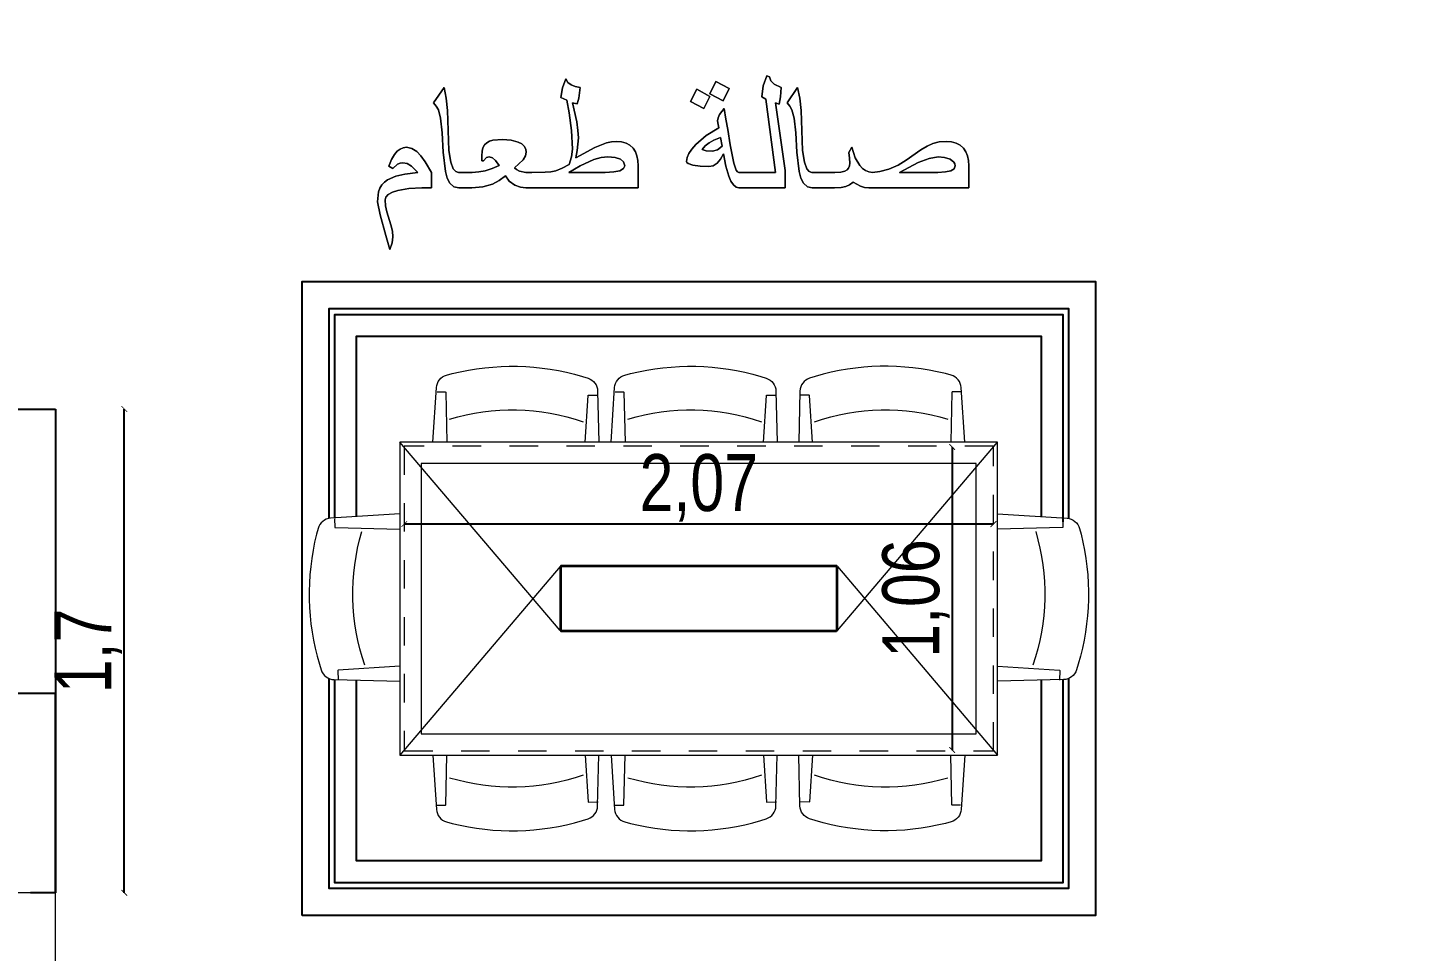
# Model space of a CAD drawing. Header units: inches. Extents: x -279 to 561, y -345 to 342.
# Drawn here: x -201.368 to -196.54, y -72.621 to -69.374 of the extents above; entities that cross this region are included whole.
import ezdxf

# ---------------------------------------------------------------- set-up
doc = ezdxf.new("R2010")
doc.units = ezdxf.units.IN
doc.header["$LTSCALE"] = 0.5
doc.header["$MEASUREMENT"] = 0
doc.linetypes.add('DASHED2', pattern=[0.375, 0.25, -0.125])
for name, color, linetype in [('BATH', 252, 'Continuous'), ('NFURN', 245, 'Continuous'), ('PDF_A-WALL', 7, 'Continuous'), ('S-AX-ATT-sn-f', 255, 'Continuous'), ('S-DIM', 7, 'Continuous'), ('WAL', 7, 'Continuous')]:
    doc.layers.add(name, color=color, linetype=linetype)
for name, color, linetype, lineweight, true_color in [('extttt5', 7, 'Continuous', 9, 0x424242), ('N-furn3', 7, 'Continuous', 13, 0x4b4225), ('reee', 7, 'Continuous', 9, 0x594d64)]:
    doc.layers.add(name, color=color, linetype=linetype, lineweight=lineweight, true_color=true_color)
doc.layers.add('farsh 2', color=251, linetype='Continuous', lineweight=9)
doc.styles.add('ROM', font='AGENCYR.TTF', dxfattribs={"width": 0.8})
doc.styles.get("Standard").update_dxf_attribs({"font": 'arial.ttf'})
doc.dimstyles.new('Copy(9) of ISO-25', dxfattribs={"dimtxt": 0.2, "dimasz": 0.02, "dimexe": 0.05, "dimexo": 0.05, "dimgap": 0.02, "dimtad": 1, "dimtxsty": 'ROM', "dimblk": 'ARCHTICK', "dimcen": 0.03, "dimse1": 1, "dimse2": 1, "dimclrd": 248, "dimclrt": 248, "dimadec": 0, "dimazin": 0, "dimtfac": 1, "dimtmove": 0, "dimatfit": 3, "dimldrblk": 'DOT', "dimfxl": 1, "dimarcsym": 0})
doc.dimstyles.get("Standard").update_dxf_attribs({"dimtxt": 0.18, "dimasz": 0.18, "dimexe": 0.18, "dimexo": 0.0625, "dimgap": 0.09, "dimtad": 0, "dimtih": 1, "dimtoh": 1, "dimzin": 0, "dimdsep": 46, "dimtxsty": 'Standard', "dimcen": 0.09, "dimadec": 0, "dimazin": 0, "dimtfac": 1, "dimtofl": 0, "dimtmove": 0, "dimatfit": 3, "dimfxl": 1, "dimtolj": 1, "dimtzin": 0, "dimarcsym": 0})

# ---------------------------------------------------------------- blocks, each defined once
blk = doc.blocks.new('ddryry')
at = {"layer": 'BATH', "ltscale": 0.8}
blk.add_lwpolyline([(59.6731, -7.3324), (59.6731, -6.3649), (59.4406, -6.3649), (59.4406, -7.3324)], close=True, dxfattribs=at)
at = {"layer": 'extttt5', "color": 251, "ltscale": 0.8}
blk.add_lwpolyline([(59.6694, -7.3362), (59.6694, -6.3612), (59.4444, -6.3612), (59.4444, -7.3362)], close=True, dxfattribs=at)
at = {"layer": 'farsh 2', "color": 29, "linetype": 'DASHED2', "ltscale": 0.3, "true_color": 0x4f3327}
blk.add_lwpolyline([(59.0219, -7.8837), (59.0219, -5.8137), (60.0919, -5.8137), (60.0919, -7.8837)], close=True, dxfattribs=at)
at = {"layer": 'N-furn3', "color": 19, "ltscale": 0.8, "true_color": 0x332119}
for p, q in [((59.6694, -6.3612), (59.0069, -5.7987)), ((59.4444, -6.3612), (60.1069, -5.7987)), ((59.6694, -7.3362), (59.0069, -7.8987)), ((59.4444, -7.3362), (60.1069, -7.8987))]:
    blk.add_line(p, q, dxfattribs=at)
for points in [[(59.0069, -7.8987), (59.0069, -5.7987), (60.1069, -5.7987), (60.1069, -7.8987)], [(59.0819, -7.8237), (59.0819, -5.8737), (60.0319, -5.8737), (60.0319, -7.8237)]]:
    blk.add_lwpolyline(points, close=True, dxfattribs=at)
at = {"layer": 'N-furn3', "ltscale": 0.8}
blk.add_lwpolyline([(59.4794, -7.5045), (59.4794, -7.5045)], close=True, dxfattribs=at)
at = {"layer": 'reee'}
for points in [[(59.2588, -5.7987), (59.275, -5.5546, -0.320293), (59.3107, -5.511), (59.3307, -5.5055, -0.134131), (59.788, -5.5154), (59.8078, -5.5217, -0.320293), (59.8416, -5.5669), (59.8469, -5.7987)], [(59.2773, -5.5692), (59.3064, -5.5699, -0.401286), (59.3075, -5.5711), (59.3127, -5.7987)], [(59.794, -5.7987), (59.8083, -5.5819, -0.401286), (59.8096, -5.5807), (59.8432, -5.5815)], [(59.0069, -5.9141), (58.8157, -5.9267, 0.320293), (58.772, -5.9624), (58.7666, -5.9824, 0.134131), (58.7765, -6.4397), (58.7828, -6.4595, 0.320293), (58.8279, -6.4933), (59.0069, -6.4974)], [(58.8303, -5.929), (58.8309, -5.9581, 0.401286), (58.8321, -5.9593), (59.0069, -5.9632)], [(60.1069, -5.9141), (60.298, -5.9267, -0.320293), (60.3417, -5.9624), (60.3471, -5.9824, -0.134131), (60.3372, -6.4397), (60.3309, -6.4595, -0.320293), (60.2858, -6.4933), (60.1069, -6.4974)], [(60.2834, -5.929), (60.2828, -5.9581, -0.401286), (60.2816, -5.9593), (60.1069, -5.9632)], [(59.0069, -6.4492), (58.8429, -6.46, 0.401286), (58.8418, -6.4613), (58.8425, -6.4949)], [(60.1069, -6.4492), (60.2708, -6.46, -0.401286), (60.2719, -6.4613), (60.2712, -6.4949)], [(59.0069, -6.5404), (58.8157, -6.553, 0.320293), (58.772, -6.5887), (58.7666, -6.6087, 0.134131), (58.7765, -7.0661), (58.7828, -7.0858, 0.320293), (58.8279, -7.1196), (59.0069, -7.1237)], [(58.8303, -6.5553), (58.8309, -6.5844, 0.401286), (58.8321, -6.5856), (59.0069, -6.5896)], [(60.1069, -6.5404), (60.298, -6.553, -0.320293), (60.3417, -6.5887), (60.3471, -6.6087, -0.134131), (60.3372, -7.0661), (60.3309, -7.0858, -0.320293), (60.2858, -7.1196), (60.1069, -7.1237)], [(60.2834, -6.5553), (60.2828, -6.5844, -0.401286), (60.2816, -6.5856), (60.1069, -6.5896)], [(59.0069, -7.0755), (58.8429, -7.0864, 0.401286), (58.8418, -7.0876), (58.8425, -7.1212)], [(60.1069, -7.0755), (60.2708, -7.0864, -0.401286), (60.2719, -7.0876), (60.2712, -7.1212)], [(59.0069, -7.7833), (58.8157, -7.7707, -0.320293), (58.772, -7.7349), (58.7666, -7.715, -0.134131), (58.7765, -7.2576), (58.7828, -7.2379, -0.320293), (58.8279, -7.2041), (59.0069, -7.2)], [(59.0069, -7.2481), (58.8429, -7.2373, -0.401286), (58.8418, -7.2361), (58.8425, -7.2025)], [(60.1069, -7.7833), (60.298, -7.7707, 0.320293), (60.3417, -7.7349), (60.3471, -7.715, 0.134131), (60.3372, -7.2576), (60.3309, -7.2379, 0.320293), (60.2858, -7.2041), (60.1069, -7.2)], [(60.1069, -7.2481), (60.2708, -7.2373, 0.401286), (60.2719, -7.2361), (60.2712, -7.2025)], [(58.8303, -7.7684), (58.8309, -7.7393, -0.401286), (58.8321, -7.7381), (59.0069, -7.7341)], [(60.2834, -7.7684), (60.2828, -7.7393, 0.401286), (60.2816, -7.7381), (60.1069, -7.7341)], [(59.2588, -7.8987), (59.275, -8.1427, 0.320293), (59.3107, -8.1864), (59.3307, -8.1918, 0.134131), (59.788, -8.182), (59.8078, -8.1757, 0.320293), (59.8416, -8.1305), (59.8469, -7.8987)], [(59.2773, -8.1281), (59.3064, -8.1275, 0.401286), (59.3075, -8.1263), (59.3127, -7.8987)], [(59.794, -7.8987), (59.8083, -8.1155, 0.401286), (59.8096, -8.1166), (59.8432, -8.1159)]]:
    blk.add_lwpolyline(points, format="xyb", dxfattribs=at)
for centre, start, end in [((59.5406, -6.3862), 70.6278, 106.8987), ((59.6472, -6.1923), 163.1013, 199.3722), ((59.4665, -6.1923), 340.6278, 16.8987), ((59.6472, -6.8186), 163.1013, 199.3722), ((59.4665, -6.8186), 340.6278, 16.8987), ((59.6472, -7.5051), 160.6278, 196.8987), ((59.4665, -7.5051), 343.1013, 19.3722), ((59.5406, -7.3112), 253.1013, 289.3722)]:
    blk.add_arc(centre, 0.7536, start, end, dxfattribs=at)
blk = doc.blocks.new('YTRYTRYRT')
at = {"layer": 'NFURN', "color": 148, "elevation": 0}
blk.add_lwpolyline([(-674.8575, 304.2923), (-677.0847, 304.2923), (-677.0847, 307.0807), (-674.8575, 307.0807)], close=True, dxfattribs=at)
for points in [[(-676.2524, 304.3873), (-676.9897, 304.3873), (-676.9897, 306.9857), (-676.2524, 306.9857)], [(-676.254, 304.4073), (-676.9697, 304.4073), (-676.9697, 306.9657), (-676.2409, 306.9657)], [(-675.69, 306.9857), (-674.9525, 306.9857), (-674.9525, 304.3873), (-675.69, 304.3873)], [(-675.6863, 306.9657), (-674.9725, 306.9657), (-674.9725, 304.4073), (-675.6863, 304.4073)], [(-676.259, 304.4839), (-676.8931, 304.4839), (-676.8931, 306.8891), (-676.259, 306.8891)], [(-675.6845, 306.8891), (-675.0491, 306.8891), (-675.0491, 304.4839), (-675.6845, 304.4839)]]:
    blk.add_lwpolyline(points, dxfattribs=at)
at = {"xscale": -1, "rotation": 180}
blk.add_blockref('ddryry', (-735.5279, 298.8378, 0), dxfattribs=at)
blk = doc.blocks.new('_ArchTick')
at = {"color": 0, "linetype": 'ByBlock', "const_width": 0.15}
blk.add_lwpolyline([(-0.5, -0.5), (0.5, 0.5)], dxfattribs=at)
blk = doc.blocks.new('*D58')
at = {"layer": 'Defpoints', "color": 0, "transparency": 16777216}
for p in [(-201.5893, -70.7143), (-201.0277, -70.7143), (-201.6247, -72.4143)]:
    blk.add_point(p, dxfattribs=at)
at = {"layer": 'WAL', "color": 248, "lineweight": -2, "transparency": 16777216}
blk.add_line((-201.0277, -72.4143), (-201.0277, -70.7143), dxfattribs=at)
at = {"layer": 'WAL', "color": 248, "lineweight": -2, "transparency": 16777216, "xscale": 0.02, "yscale": 0.02, "zscale": 0.02}
for p, rotation in [((-201.0277, -70.7143), 90), ((-201.0277, -72.4143), 270)]:
    blk.add_blockref('_ArchTick', p, dxfattribs=dict(at, rotation=rotation))
at = {"layer": 'WAL', "color": 248, "transparency": 16777216, "insert": (-201.1548, -71.5643), "char_height": 0.2, "attachment_point": 5, "rotation": 90, "style": 'ROM'}
blk.add_mtext('1,7', dxfattribs=at)
blk = doc.blocks.new('_DOT')
at = {"color": 0, "linetype": 'ByBlock'}
blk.add_line((-0.5, 0), (-1, 0), dxfattribs=at)
at = {"color": 0, "linetype": 'ByBlock', "const_width": 0.5}
blk.add_lwpolyline([(-0.25, 0, 1), (0.25, 0, 1)], format="xyb", close=True, dxfattribs=at)
blk = doc.blocks.new('*D59')
at = {"layer": 'Defpoints', "color": 0, "transparency": 16777216}
for p in [(-199.0075, -70.8479), (-199.0075, -71.9126), (-198.119, -71.9126)]:
    blk.add_point(p, dxfattribs=at)
at = {"layer": 'WAL', "color": 248, "lineweight": -2, "transparency": 16777216}
blk.add_line((-198.119, -70.8479), (-198.119, -71.9126), dxfattribs=at)
at = {"layer": 'WAL', "color": 248, "lineweight": -2, "transparency": 16777216, "xscale": 0.02, "yscale": 0.02, "zscale": 0.02}
for p, rotation in [((-198.119, -70.8479), 90), ((-198.119, -71.9126), 270)]:
    blk.add_blockref('_ArchTick', p, dxfattribs=dict(at, rotation=rotation))
at = {"layer": 'WAL', "color": 248, "transparency": 16777216, "insert": (-198.2461, -71.3802), "char_height": 0.2, "attachment_point": 5, "rotation": 90, "style": 'ROM'}
blk.add_mtext('1,06', dxfattribs=at)
blk = doc.blocks.new('*D60')
at = {"layer": 'Defpoints', "color": 0, "transparency": 16777216}
for p in [(-200.0442, -71.1185), (-200.0442, -71.6776), (-197.9742, -71.6776)]:
    blk.add_point(p, dxfattribs=at)
at = {"layer": 'WAL', "color": 248, "lineweight": -2, "transparency": 16777216}
blk.add_line((-197.9742, -71.1185), (-200.0442, -71.1185), dxfattribs=at)
at = {"layer": 'WAL', "color": 248, "lineweight": -2, "transparency": 16777216, "xscale": 0.02, "yscale": 0.02, "zscale": 0.02, "rotation": 180}
blk.add_blockref('_ArchTick', (-200.0442, -71.1185), dxfattribs=at)
at = {"layer": 'WAL', "color": 248, "lineweight": -2, "transparency": 16777216, "xscale": 0.02, "yscale": 0.02, "zscale": 0.02}
blk.add_blockref('_ArchTick', (-197.9742, -71.1185), dxfattribs=at)
at = {"layer": 'WAL', "color": 248, "transparency": 16777216, "insert": (-199.0092, -70.9914), "char_height": 0.2, "attachment_point": 5, "style": 'ROM'}
blk.add_mtext('2,07', dxfattribs=at)
blk = doc.blocks.new('w')
at = {"layer": 'PDF_A-WALL', "lineweight": 9}
for p, q in [((-181.66, -158.1096), (-181.7243, -158.1236)), ((-181.7243, -158.1236), (-181.66, -158.1096)), ((-181.6127, -158.1151), (-181.66, -158.1096)), ((-181.66, -158.1096), (-181.6127, -158.1151)), ((-181.8243, -158.1511), (-181.8937, -158.1708)), ((-181.8937, -158.1708), (-181.8243, -158.1511)), ((-181.8937, -158.1708), (-181.8601, -158.1819)), ((-181.8601, -158.1819), (-181.8937, -158.1708)), ((-181.7243, -158.1236), (-181.8243, -158.1511)), ((-181.8243, -158.1511), (-181.7243, -158.1236)), ((-181.8036, -158.1826), (-181.7731, -158.1753)), ((-181.7731, -158.1753), (-181.8036, -158.1826)), ((-181.7731, -158.1753), (-181.7101, -158.1565)), ((-181.7101, -158.1565), (-181.7731, -158.1753)), ((-181.7101, -158.1565), (-181.6799, -158.1496)), ((-181.6799, -158.1496), (-181.7101, -158.1565)), ((-181.6799, -158.1496), (-181.6517, -158.1473)), ((-181.6517, -158.1473), (-181.6799, -158.1496)), ((-181.6517, -158.1473), (-181.6374, -158.1512)), ((-181.6374, -158.1512), (-181.6517, -158.1473)), ((-181.6374, -158.1512), (-181.6249, -158.163)), ((-181.6249, -158.163), (-181.6374, -158.1512)), ((-181.6249, -158.163), (-181.6141, -158.1826)), ((-181.6141, -158.1826), (-181.6249, -158.163)), ((-181.5937, -158.122), (-181.6127, -158.1151)), ((-181.6127, -158.1151), (-181.5937, -158.122)), ((-181.5779, -158.1316), (-181.5937, -158.122)), ((-181.5937, -158.122), (-181.5779, -158.1316)), ((-181.5645, -158.144), (-181.5779, -158.1316)), ((-181.5779, -158.1316), (-181.5645, -158.144)), ((-181.5529, -158.1594), (-181.5645, -158.144)), ((-181.5645, -158.144), (-181.5529, -158.1594)), ((-181.5354, -158.199), (-181.5529, -158.1594)), ((-181.5529, -158.1594), (-181.5354, -158.199)), ((-181.4873, -158.1661), (-181.4982, -158.185)), ((-181.4982, -158.185), (-181.4873, -158.1661)), ((-181.455, -158.1788), (-181.4873, -158.1661)), ((-181.4873, -158.1661), (-181.455, -158.1788)), ((-181.8601, -158.1819), (-181.8315, -158.185)), ((-181.8315, -158.185), (-181.8601, -158.1819)), ((-181.8315, -158.185), (-181.8036, -158.1826)), ((-181.8036, -158.1826), (-181.8315, -158.185)), ((-181.6141, -158.1826), (-181.6052, -158.21)), ((-181.6052, -158.21), (-181.6141, -158.1826)), ((-181.6052, -158.21), (-181.5955, -158.2637)), ((-181.5955, -158.2637), (-181.6052, -158.21)), ((-181.5254, -158.244), (-181.5354, -158.199)), ((-181.5354, -158.199), (-181.5254, -158.244)), ((-181.517, -158.3074), (-181.5254, -158.244)), ((-181.5254, -158.244), (-181.517, -158.3074)), ((-181.4982, -158.185), (-181.4774, -158.2085)), ((-181.4774, -158.2085), (-181.4982, -158.185)), ((-181.4774, -158.2085), (-181.4718, -158.2209)), ((-181.4718, -158.2209), (-181.4774, -158.2085)), ((-181.4699, -158.234), (-181.474, -158.255)), ((-181.474, -158.255), (-181.4699, -158.234)), ((-181.4718, -158.2209), (-181.4699, -158.234)), ((-181.4699, -158.234), (-181.4718, -158.2209)), ((-181.4299, -158.1931), (-181.455, -158.1788)), ((-181.455, -158.1788), (-181.4299, -158.1931)), ((-181.4144, -158.2061), (-181.4299, -158.1931)), ((-181.4299, -158.1931), (-181.4144, -158.2061)), ((-181.4034, -158.2204), (-181.4144, -158.2061)), ((-181.4144, -158.2061), (-181.4034, -158.2204)), ((-181.3968, -158.2357), (-181.4034, -158.2204)), ((-181.4034, -158.2204), (-181.3968, -158.2357)), ((-181.3946, -158.2522), (-181.3968, -158.2357)), ((-181.3968, -158.2357), (-181.3946, -158.2522)), ((-181.5955, -158.2637), (-181.5923, -158.3258)), ((-181.5923, -158.3258), (-181.5955, -158.2637)), ((-181.4861, -158.2758), (-181.517, -158.3074)), ((-181.517, -158.3074), (-181.4861, -158.2758)), ((-181.474, -158.255), (-181.4861, -158.2758)), ((-181.4861, -158.2758), (-181.474, -158.255)), ((-181.437, -158.3219), (-181.4159, -158.3015)), ((-181.4159, -158.3015), (-181.437, -158.3219)), ((-181.4159, -158.3015), (-181.3999, -158.2769)), ((-181.3999, -158.2769), (-181.4159, -158.3015)), ((-181.3999, -158.2769), (-181.3946, -158.2522)), ((-181.3946, -158.2522), (-181.3999, -158.2769)), ((-181.5923, -158.3258), (-181.5923, -158.3733)), ((-181.5923, -158.3733), (-181.5923, -158.3258)), ((-181.5923, -158.3733), (-181.517, -158.3733)), ((-181.517, -158.3733), (-181.5923, -158.3733)), ((-181.517, -158.3733), (-181.4651, -158.3427)), ((-181.4651, -158.3427), (-181.517, -158.3733)), ((-181.4651, -158.3427), (-181.437, -158.3219)), ((-181.437, -158.3219), (-181.4651, -158.3427)), ((-181.5126, -158.4412), (-181.5461, -158.4503)), ((-181.5461, -158.4503), (-181.5126, -158.4412)), ((-181.4184, -158.4298), (-181.5126, -158.4412)), ((-181.5126, -158.4412), (-181.4184, -158.4298)), ((-181.325, -158.4249), (-181.4184, -158.4298)), ((-181.4184, -158.4298), (-181.325, -158.4249)), ((-181.2523, -158.4181), (-181.325, -158.4249)), ((-181.325, -158.4249), (-181.2523, -158.4181)), ((-181.2118, -158.4069), (-181.2523, -158.4181)), ((-181.2523, -158.4181), (-181.2118, -158.4069)), ((-181.2159, -158.4518), (-181.1546, -158.445)), ((-181.1546, -158.445), (-181.2159, -158.4518)), ((-181.1937, -158.3965), (-181.2118, -158.4069)), ((-181.2118, -158.4069), (-181.1937, -158.3965)), ((-181.178, -158.3827), (-181.1937, -158.3965)), ((-181.1937, -158.3965), (-181.178, -158.3827)), ((-181.1026, -158.4345), (-181.178, -158.3827)), ((-181.178, -158.3827), (-181.1026, -158.4345)), ((-181.1546, -158.445), (-181.1026, -158.4345)), ((-181.1026, -158.4345), (-181.1546, -158.445)), ((-181.5868, -158.4818), (-181.5923, -158.5061)), ((-181.5923, -158.5061), (-181.5868, -158.4818)), ((-181.5923, -158.5061), (-181.5923, -158.5334)), ((-181.5923, -158.5334), (-181.5923, -158.5061)), ((-181.5701, -158.4628), (-181.5868, -158.4818)), ((-181.5868, -158.4818), (-181.5701, -158.4628)), ((-181.5461, -158.4503), (-181.5701, -158.4628)), ((-181.5701, -158.4628), (-181.5461, -158.4503)), ((-181.517, -158.5043), (-181.5128, -158.4914)), ((-181.5128, -158.4914), (-181.517, -158.5043)), ((-181.517, -158.5334), (-181.517, -158.5043)), ((-181.517, -158.5043), (-181.517, -158.5334)), ((-181.5128, -158.4914), (-181.5004, -158.4794)), ((-181.5004, -158.4794), (-181.5128, -158.4914)), ((-181.5004, -158.4794), (-181.468, -158.4671)), ((-181.468, -158.4671), (-181.5004, -158.4794)), ((-181.468, -158.4671), (-181.4103, -158.4581)), ((-181.4103, -158.4581), (-181.468, -158.4671)), ((-181.4103, -158.4581), (-181.2159, -158.4518)), ((-181.2159, -158.4518), (-181.4103, -158.4581)), ((-181.5923, -158.5334), (-181.5923, -158.5617)), ((-181.5923, -158.5617), (-181.5923, -158.5334)), ((-181.5923, -158.5617), (-181.5923, -158.5708)), ((-181.5923, -158.5708), (-181.5923, -158.5617)), ((-181.5923, -158.5708), (-181.5879, -158.6234)), ((-181.5879, -158.6234), (-181.5923, -158.5708)), ((-181.517, -158.5617), (-181.517, -158.5334)), ((-181.517, -158.5334), (-181.517, -158.5617)), ((-181.517, -158.571), (-181.517, -158.5617)), ((-181.517, -158.5617), (-181.517, -158.571)), ((-181.5152, -158.6047), (-181.517, -158.571)), ((-181.517, -158.571), (-181.5152, -158.6047)), ((-181.5879, -158.6234), (-181.5745, -158.67)), ((-181.5745, -158.67), (-181.5879, -158.6234)), ((-181.5098, -158.6358), (-181.5152, -158.6047)), ((-181.5152, -158.6047), (-181.5098, -158.6358)), ((-181.4989, -158.6697), (-181.5098, -158.6358)), ((-181.5098, -158.6358), (-181.4989, -158.6697)), ((-181.4358, -158.6182), (-181.4605, -158.6182)), ((-181.4605, -158.6182), (-181.4605, -158.6276)), ((-181.4605, -158.6276), (-181.4605, -158.6182)), ((-181.4605, -158.6182), (-181.4358, -158.6182)), ((-181.4605, -158.6276), (-181.4452, -158.6408)), ((-181.4452, -158.6408), (-181.4605, -158.6276)), ((-181.4452, -158.6408), (-181.4417, -158.6544)), ((-181.4417, -158.6544), (-181.4452, -158.6408)), ((-181.4145, -158.6197), (-181.4358, -158.6182)), ((-181.4358, -158.6182), (-181.4145, -158.6197)), ((-181.3968, -158.6243), (-181.4145, -158.6197)), ((-181.4145, -158.6197), (-181.3968, -158.6243)), ((-181.3828, -158.6318), (-181.3968, -158.6243)), ((-181.3968, -158.6243), (-181.3828, -158.6318)), ((-181.3724, -158.6425), (-181.3828, -158.6318)), ((-181.3828, -158.6318), (-181.3724, -158.6425)), ((-181.3656, -158.6555), (-181.3724, -158.6425)), ((-181.3724, -158.6425), (-181.3656, -158.6555)), ((-181.5745, -158.67), (-181.5574, -158.7038)), ((-181.5574, -158.7038), (-181.5745, -158.67)), ((-181.5574, -158.7038), (-181.5344, -158.7336)), ((-181.5344, -158.7336), (-181.5574, -158.7038)), ((-181.4832, -158.7029), (-181.4989, -158.6697)), ((-181.4989, -158.6697), (-181.4832, -158.7029)), ((-181.4587, -158.6851), (-181.4832, -158.7029)), ((-181.4832, -158.7029), (-181.4587, -158.6851)), ((-181.4459, -158.6706), (-181.4587, -158.6851)), ((-181.4587, -158.6851), (-181.4459, -158.6706)), ((-181.4417, -158.6544), (-181.4459, -158.6706)), ((-181.4459, -158.6706), (-181.4417, -158.6544)), ((-181.3608, -158.6727), (-181.3656, -158.6555)), ((-181.3656, -158.6555), (-181.3608, -158.6727)), ((-181.3569, -158.7191), (-181.3608, -158.6727)), ((-181.3608, -158.6727), (-181.3569, -158.7191)), ((-181.5598, -158.7524), (-181.579, -158.7799)), ((-181.579, -158.7799), (-181.5598, -158.7524)), ((-181.5344, -158.7336), (-181.5598, -158.7524)), ((-181.5598, -158.7524), (-181.5344, -158.7336)), ((-181.5035, -158.7875), (-181.4948, -158.7783)), ((-181.4948, -158.7783), (-181.5035, -158.7875)), ((-181.4948, -158.7783), (-181.4559, -158.8195)), ((-181.4559, -158.8195), (-181.4948, -158.7783)), ((-181.3693, -158.7959), (-181.36, -158.762)), ((-181.36, -158.762), (-181.3693, -158.7959)), ((-181.36, -158.762), (-181.3569, -158.7191)), ((-181.3569, -158.7191), (-181.36, -158.762)), ((-181.589, -158.8065), (-181.5923, -158.8326)), ((-181.5923, -158.8326), (-181.589, -158.8065)), ((-181.5923, -158.8326), (-181.5923, -158.8631)), ((-181.5923, -158.8631), (-181.5923, -158.8326)), ((-181.579, -158.7799), (-181.589, -158.8065)), ((-181.589, -158.8065), (-181.579, -158.7799)), ((-181.517, -158.833), (-181.5107, -158.8026)), ((-181.5107, -158.8026), (-181.517, -158.833)), ((-181.517, -158.8631), (-181.517, -158.833)), ((-181.517, -158.833), (-181.517, -158.8631)), ((-181.5107, -158.8026), (-181.5035, -158.7875)), ((-181.5035, -158.7875), (-181.5107, -158.8026)), ((-181.4559, -158.8195), (-181.4371, -158.831)), ((-181.4371, -158.831), (-181.4559, -158.8195)), ((-181.4371, -158.831), (-181.419, -158.8348)), ((-181.419, -158.8348), (-181.4371, -158.831)), ((-181.419, -158.8348), (-181.4033, -158.8324)), ((-181.4033, -158.8324), (-181.419, -158.8348)), ((-181.4033, -158.8324), (-181.3898, -158.8251)), ((-181.3898, -158.8251), (-181.4033, -158.8324)), ((-181.3898, -158.8251), (-181.3784, -158.8129)), ((-181.3784, -158.8129), (-181.3898, -158.8251)), ((-181.3784, -158.8129), (-181.3693, -158.7959)), ((-181.3693, -158.7959), (-181.3784, -158.8129)), ((-181.5923, -158.8631), (-181.5923, -158.8913)), ((-181.5923, -158.8913), (-181.5923, -158.8631)), ((-181.5923, -158.8913), (-181.5923, -159.381)), ((-181.5923, -159.381), (-181.5923, -158.8913)), ((-181.5166, -158.9269), (-181.517, -158.8631)), ((-181.517, -158.8631), (-181.5166, -158.9269)), ((-181.5147, -158.9544), (-181.5166, -158.9269)), ((-181.5166, -158.9269), (-181.5147, -158.9544)), ((-181.5091, -158.9799), (-181.5147, -158.9544)), ((-181.5147, -158.9544), (-181.5091, -158.9799)), ((-181.497, -159.0102), (-181.5091, -158.9799)), ((-181.5091, -158.9799), (-181.497, -159.0102)), ((-181.517, -159.2195), (-181.517, -159.0433)), ((-181.517, -159.0433), (-181.4849, -159.0976)), ((-181.4849, -159.0976), (-181.517, -159.0433)), ((-181.517, -159.0433), (-181.517, -159.2195)), ((-181.4783, -159.0442), (-181.497, -159.0102)), ((-181.497, -159.0102), (-181.4783, -159.0442)), ((-181.4417, -159.0563), (-181.4783, -159.0442)), ((-181.4783, -159.0442), (-181.4417, -159.0563)), ((-181.2273, -159.0436), (-181.3128, -159.0555)), ((-181.3128, -159.0555), (-181.2273, -159.0436)), ((-181.165, -159.0326), (-181.2273, -159.0436)), ((-181.2273, -159.0436), (-181.165, -159.0326)), ((-181.1525, -159.0043), (-181.165, -159.0326)), ((-181.165, -159.0326), (-181.1525, -159.0043)), ((-181.1053, -159.0126), (-181.1525, -159.0043)), ((-181.1525, -159.0043), (-181.1053, -159.0126)), ((-181.0613, -159.0279), (-181.1053, -159.0126)), ((-181.1053, -159.0126), (-181.0613, -159.0279)), ((-181.0911, -159.0546), (-181.0784, -159.0375)), ((-181.0784, -159.0375), (-181.0911, -159.0546)), ((-181.0784, -159.0375), (-181.0613, -159.0279)), ((-181.0613, -159.0279), (-181.0784, -159.0375)), ((-181.4849, -159.0976), (-181.4551, -159.1649)), ((-181.4551, -159.1649), (-181.4849, -159.0976)), ((-181.3953, -159.1693), (-181.4467, -159.0775)), ((-181.4467, -159.0775), (-181.4099, -159.0839)), ((-181.4099, -159.0839), (-181.4467, -159.0775)), ((-181.4467, -159.0775), (-181.3953, -159.1693)), ((-181.404, -159.0608), (-181.4417, -159.0563)), ((-181.4417, -159.0563), (-181.404, -159.0608)), ((-181.4099, -159.0839), (-181.3494, -159.0891)), ((-181.3494, -159.0891), (-181.4099, -159.0839)), ((-181.3128, -159.0555), (-181.404, -159.0608)), ((-181.404, -159.0608), (-181.3128, -159.0555)), ((-181.3494, -159.0891), (-181.3135, -159.0871)), ((-181.3135, -159.0871), (-181.3494, -159.0891)), ((-181.3135, -159.0871), (-181.27, -159.0811)), ((-181.27, -159.0811), (-181.3135, -159.0871)), ((-181.27, -159.0811), (-181.178, -159.0608)), ((-181.178, -159.0608), (-181.27, -159.0811)), ((-181.1794, -159.0667), (-181.1831, -159.0832)), ((-181.1831, -159.0832), (-181.1794, -159.0667)), ((-181.1831, -159.0832), (-181.1554, -159.0917)), ((-181.1554, -159.0917), (-181.1831, -159.0832)), ((-181.178, -159.0608), (-181.1794, -159.0667)), ((-181.1794, -159.0667), (-181.178, -159.0608)), ((-181.1554, -159.0917), (-181.1026, -159.0985)), ((-181.1026, -159.0985), (-181.1554, -159.0917)), ((-181.1026, -159.0985), (-181.0984, -159.0741)), ((-181.0984, -159.0741), (-181.1026, -159.0985)), ((-181.0984, -159.0741), (-181.0911, -159.0546)), ((-181.0911, -159.0546), (-181.0984, -159.0741)), ((-181.4551, -159.1649), (-181.445, -159.2011)), ((-181.445, -159.2011), (-181.4551, -159.1649)), ((-181.3736, -159.2256), (-181.3953, -159.1693)), ((-181.3953, -159.1693), (-181.3736, -159.2256)), ((-181.515, -159.2613), (-181.517, -159.2195)), ((-181.517, -159.2195), (-181.515, -159.2613)), ((-181.445, -159.2011), (-181.4417, -159.2328)), ((-181.4417, -159.2328), (-181.445, -159.2011)), ((-181.4417, -159.2328), (-181.4444, -159.268)), ((-181.4444, -159.268), (-181.4417, -159.2328)), ((-181.3681, -159.2505), (-181.3736, -159.2256)), ((-181.3736, -159.2256), (-181.3681, -159.2505)), ((-181.509, -159.2912), (-181.515, -159.2613)), ((-181.515, -159.2613), (-181.509, -159.2912)), ((-181.499, -159.3091), (-181.509, -159.2912)), ((-181.509, -159.2912), (-181.499, -159.3091)), ((-181.4849, -159.3151), (-181.499, -159.3091)), ((-181.499, -159.3091), (-181.4849, -159.3151)), ((-181.4663, -159.3098), (-181.4849, -159.3151)), ((-181.4849, -159.3151), (-181.4663, -159.3098)), ((-181.4527, -159.2938), (-181.4663, -159.3098)), ((-181.4663, -159.3098), (-181.4527, -159.2938)), ((-181.4444, -159.268), (-181.4527, -159.2938)), ((-181.4527, -159.2938), (-181.4444, -159.268)), ((-181.3746, -159.3217), (-181.3684, -159.2992)), ((-181.3684, -159.2992), (-181.3746, -159.3217)), ((-181.3684, -159.2992), (-181.3663, -159.2733)), ((-181.3663, -159.2733), (-181.3684, -159.2992)), ((-181.3663, -159.2733), (-181.3681, -159.2505)), ((-181.3681, -159.2505), (-181.3663, -159.2733)), ((-181.5923, -159.381), (-181.4858, -159.381)), ((-181.4858, -159.381), (-181.5923, -159.381)), ((-181.4858, -159.381), (-181.4595, -159.3795)), ((-181.4595, -159.3795), (-181.4858, -159.381)), ((-181.4595, -159.3795), (-181.4363, -159.3748)), ((-181.4363, -159.3748), (-181.4595, -159.3795)), ((-181.4363, -159.3748), (-181.4163, -159.367)), ((-181.4163, -159.367), (-181.4363, -159.3748)), ((-181.4163, -159.367), (-181.3996, -159.356)), ((-181.3996, -159.356), (-181.4163, -159.367)), ((-181.3996, -159.356), (-181.385, -159.3406)), ((-181.385, -159.3406), (-181.3996, -159.356)), ((-181.385, -159.3406), (-181.3746, -159.3217)), ((-181.3746, -159.3217), (-181.385, -159.3406)), ((-181.4819, -159.6476), (-181.487, -159.6826)), ((-181.487, -159.6826), (-181.4819, -159.6476)), ((-181.4742, -159.6243), (-181.4819, -159.6476)), ((-181.4819, -159.6476), (-181.4742, -159.6243)), ((-181.4696, -159.6184), (-181.4742, -159.6243)), ((-181.4742, -159.6243), (-181.4696, -159.6184)), ((-181.4646, -159.6165), (-181.4696, -159.6184)), ((-181.4696, -159.6184), (-181.4646, -159.6165)), ((-181.4451, -159.6193), (-181.4646, -159.6165)), ((-181.4646, -159.6165), (-181.4451, -159.6193)), ((-181.4246, -159.6277), (-181.4451, -159.6193)), ((-181.4451, -159.6193), (-181.4246, -159.6277)), ((-181.4032, -159.6418), (-181.4246, -159.6277)), ((-181.4246, -159.6277), (-181.4032, -159.6418)), ((-181.3807, -159.6614), (-181.4032, -159.6418)), ((-181.4032, -159.6418), (-181.3807, -159.6614)), ((-181.1712, -159.6353), (-181.2062, -159.7001)), ((-181.2062, -159.7001), (-181.1712, -159.6353)), ((-181.112, -159.6659), (-181.1712, -159.6353)), ((-181.1712, -159.6353), (-181.112, -159.6659)), ((-181.487, -159.6826), (-181.4888, -159.7255)), ((-181.4888, -159.7255), (-181.487, -159.6826)), ((-181.4134, -159.7435), (-181.4115, -159.7118)), ((-181.4115, -159.7118), (-181.4134, -159.7435)), ((-181.4115, -159.7118), (-181.4062, -159.6918)), ((-181.4062, -159.6918), (-181.4115, -159.7118)), ((-181.4062, -159.6918), (-181.3872, -159.7073)), ((-181.3872, -159.7073), (-181.4062, -159.6918)), ((-181.3872, -159.7073), (-181.3723, -159.726)), ((-181.3723, -159.726), (-181.3872, -159.7073)), ((-181.3376, -159.712), (-181.3807, -159.6614)), ((-181.3807, -159.6614), (-181.3376, -159.712)), ((-181.3004, -159.7739), (-181.3376, -159.712)), ((-181.3376, -159.712), (-181.3004, -159.7739)), ((-181.2062, -159.7001), (-181.1474, -159.7295)), ((-181.1474, -159.7295), (-181.2062, -159.7001)), ((-181.1474, -159.7295), (-181.112, -159.6659)), ((-181.112, -159.6659), (-181.1474, -159.7295)), ((-181.4888, -159.7255), (-181.4847, -159.7458)), ((-181.4847, -159.7458), (-181.4888, -159.7255)), ((-181.4847, -159.7458), (-181.4723, -159.765)), ((-181.4723, -159.765), (-181.4847, -159.7458)), ((-181.4723, -159.765), (-181.4526, -159.7821)), ((-181.4526, -159.7821), (-181.4723, -159.765)), ((-181.4526, -159.7821), (-181.4262, -159.796)), ((-181.4262, -159.796), (-181.4526, -159.7821)), ((-181.4074, -159.7674), (-181.4134, -159.7435)), ((-181.4134, -159.7435), (-181.4074, -159.7674)), ((-181.3893, -159.7901), (-181.4074, -159.7674)), ((-181.4074, -159.7674), (-181.3893, -159.7901)), ((-181.3475, -159.7816), (-181.3893, -159.7901)), ((-181.3893, -159.7901), (-181.3475, -159.7816)), ((-181.3723, -159.726), (-181.3596, -159.75)), ((-181.3596, -159.75), (-181.3723, -159.726)), ((-181.3596, -159.75), (-181.3475, -159.7816)), ((-181.3475, -159.7816), (-181.3596, -159.75)), ((-181.2833, -159.7701), (-181.3004, -159.7739)), ((-181.3004, -159.7739), (-181.2833, -159.7701)), ((-181.266, -159.7672), (-181.2833, -159.7701)), ((-181.2833, -159.7701), (-181.266, -159.7672)), ((-181.2513, -159.7698), (-181.266, -159.7672)), ((-181.266, -159.7672), (-181.2513, -159.7698)), ((-181.2349, -159.7776), (-181.2513, -159.7698)), ((-181.2513, -159.7698), (-181.2349, -159.7776)), ((-181.2062, -159.8001), (-181.2349, -159.7776)), ((-181.2349, -159.7776), (-181.2062, -159.8001)), ((-181.134, -159.7295), (-181.1685, -159.7944)), ((-181.1685, -159.7944), (-181.134, -159.7295)), ((-181.0744, -159.7595), (-181.134, -159.7295)), ((-181.134, -159.7295), (-181.0744, -159.7595)), ((-181.109, -159.8237), (-181.0744, -159.7595)), ((-181.0744, -159.7595), (-181.109, -159.8237)), ((-181.5781, -159.8449), (-181.5888, -159.8577)), ((-181.5888, -159.8577), (-181.5781, -159.8449)), ((-181.5604, -159.8329), (-181.5781, -159.8449)), ((-181.5781, -159.8449), (-181.5604, -159.8329)), ((-181.5355, -159.8218), (-181.5604, -159.8329)), ((-181.5604, -159.8329), (-181.5355, -159.8218)), ((-181.487, -159.8073), (-181.5355, -159.8218)), ((-181.5355, -159.8218), (-181.487, -159.8073)), ((-181.5059, -159.859), (-181.4724, -159.8468)), ((-181.4724, -159.8468), (-181.5059, -159.859)), ((-181.4262, -159.796), (-181.487, -159.8073)), ((-181.487, -159.8073), (-181.4262, -159.796)), ((-181.4724, -159.8468), (-181.3827, -159.8293)), ((-181.3827, -159.8293), (-181.4724, -159.8468)), ((-181.3827, -159.8293), (-181.3089, -159.8176)), ((-181.3089, -159.8176), (-181.3827, -159.8293)), ((-181.3089, -159.8176), (-181.2576, -159.8081)), ((-181.2576, -159.8081), (-181.3089, -159.8176)), ((-181.2576, -159.8081), (-181.2062, -159.8001)), ((-181.2062, -159.8001), (-181.2576, -159.8081)), ((-181.1685, -159.7944), (-181.109, -159.8237)), ((-181.109, -159.8237), (-181.1685, -159.7944)), ((-181.5888, -159.8577), (-181.5923, -159.8713)), ((-181.5923, -159.8713), (-181.5888, -159.8577)), ((-181.5923, -159.8713), (-181.5923, -159.899)), ((-181.5923, -159.899), (-181.5923, -159.8713)), ((-181.5923, -159.899), (-181.5923, -159.9273)), ((-181.5923, -159.9273), (-181.5923, -159.899)), ((-181.517, -159.8716), (-181.5142, -159.8653)), ((-181.5142, -159.8653), (-181.517, -159.8716)), ((-181.517, -159.899), (-181.517, -159.8716)), ((-181.517, -159.8716), (-181.517, -159.899)), ((-181.517, -159.9273), (-181.517, -159.899)), ((-181.517, -159.899), (-181.517, -159.9273)), ((-181.5142, -159.8653), (-181.5059, -159.859)), ((-181.5059, -159.859), (-181.5142, -159.8653)), ((-181.5923, -159.9273), (-181.5923, -160.0968)), ((-181.5923, -160.0968), (-181.5923, -159.9273)), ((-181.517, -160.0497), (-181.517, -159.9273)), ((-181.517, -159.9273), (-181.517, -160.0497)), ((-181.1493, -159.9838), (-181.16, -160.0026)), ((-181.16, -160.0026), (-181.1493, -159.9838)), ((-181.0952, -159.9897), (-181.1493, -159.9838)), ((-181.1493, -159.9838), (-181.0952, -159.9897)), ((-181.16, -160.0026), (-181.517, -160.0497)), ((-181.517, -160.0497), (-181.16, -160.0026)), ((-181.5077, -160.0968), (-181.178, -160.0497)), ((-181.178, -160.0497), (-181.5077, -160.0968)), ((-181.178, -160.0497), (-181.1847, -160.0678)), ((-181.1847, -160.0678), (-181.178, -160.0497)), ((-181.1026, -160.0779), (-181.0863, -160.0435)), ((-181.0863, -160.0435), (-181.1026, -160.0779)), ((-181.0461, -160.0073), (-181.0952, -159.9897)), ((-181.0952, -159.9897), (-181.0461, -160.0073)), ((-181.0863, -160.0435), (-181.0714, -160.027)), ((-181.0714, -160.027), (-181.0863, -160.0435)), ((-181.0714, -160.027), (-181.0507, -160.0214)), ((-181.0507, -160.0214), (-181.0714, -160.027)), ((-181.0507, -160.0214), (-181.0461, -160.0073)), ((-181.0461, -160.0073), (-181.0507, -160.0214)), ((-181.5923, -160.0968), (-181.5077, -160.0968)), ((-181.5077, -160.0968), (-181.5923, -160.0968)), ((-181.178, -160.1062), (-181.1937, -160.12)), ((-181.1937, -160.12), (-181.178, -160.1062)), ((-181.1847, -160.0678), (-181.1484, -160.0749)), ((-181.1484, -160.0749), (-181.1847, -160.0678)), ((-181.1026, -160.158), (-181.178, -160.1062)), ((-181.178, -160.1062), (-181.1026, -160.158)), ((-181.1484, -160.0749), (-181.1026, -160.0779)), ((-181.1026, -160.0779), (-181.1484, -160.0749)), ((-181.5461, -160.1737), (-181.5701, -160.1862)), ((-181.5701, -160.1862), (-181.5461, -160.1737)), ((-181.5126, -160.1646), (-181.5461, -160.1737)), ((-181.5461, -160.1737), (-181.5126, -160.1646)), ((-181.4184, -160.1533), (-181.5126, -160.1646)), ((-181.5126, -160.1646), (-181.4184, -160.1533)), ((-181.468, -160.1906), (-181.4103, -160.1815)), ((-181.4103, -160.1815), (-181.468, -160.1906)), ((-181.325, -160.1484), (-181.4184, -160.1533)), ((-181.4184, -160.1533), (-181.325, -160.1484)), ((-181.4103, -160.1815), (-181.2159, -160.1752)), ((-181.2159, -160.1752), (-181.4103, -160.1815)), ((-181.2523, -160.1416), (-181.325, -160.1484)), ((-181.325, -160.1484), (-181.2523, -160.1416)), ((-181.2118, -160.1303), (-181.2523, -160.1416)), ((-181.2523, -160.1416), (-181.2118, -160.1303)), ((-181.2159, -160.1752), (-181.1546, -160.1684)), ((-181.1546, -160.1684), (-181.2159, -160.1752)), ((-181.1937, -160.12), (-181.2118, -160.1303)), ((-181.2118, -160.1303), (-181.1937, -160.12)), ((-181.1546, -160.1684), (-181.1026, -160.158)), ((-181.1026, -160.158), (-181.1546, -160.1684)), ((-181.5868, -160.2052), (-181.5923, -160.2295)), ((-181.5923, -160.2295), (-181.5868, -160.2052)), ((-181.5923, -160.2295), (-181.5923, -160.2569)), ((-181.5923, -160.2569), (-181.5923, -160.2295)), ((-181.5701, -160.1862), (-181.5868, -160.2052)), ((-181.5868, -160.2052), (-181.5701, -160.1862)), ((-181.517, -160.2277), (-181.5128, -160.2148)), ((-181.5128, -160.2148), (-181.517, -160.2277)), ((-181.517, -160.2569), (-181.517, -160.2277)), ((-181.517, -160.2277), (-181.517, -160.2569)), ((-181.5128, -160.2148), (-181.5004, -160.2029)), ((-181.5004, -160.2029), (-181.5128, -160.2148)), ((-181.5004, -160.2029), (-181.468, -160.1906)), ((-181.468, -160.1906), (-181.5004, -160.2029)), ((-181.5923, -160.2569), (-181.5923, -160.2851)), ((-181.5923, -160.2851), (-181.5923, -160.2569)), ((-181.5923, -160.2851), (-181.5923, -160.3375)), ((-181.5923, -160.3375), (-181.5923, -160.2851)), ((-181.517, -160.2851), (-181.517, -160.2569)), ((-181.517, -160.2569), (-181.517, -160.2851)), ((-181.517, -160.3387), (-181.517, -160.2851)), ((-181.517, -160.2851), (-181.517, -160.3387)), ((-181.5923, -160.3375), (-181.5909, -160.3707)), ((-181.5909, -160.3707), (-181.5923, -160.3375)), ((-181.5909, -160.3707), (-181.5865, -160.3935)), ((-181.5865, -160.3935), (-181.5909, -160.3707)), ((-181.5155, -160.3681), (-181.517, -160.3387)), ((-181.517, -160.3387), (-181.5155, -160.3681)), ((-181.5111, -160.3878), (-181.5155, -160.3681)), ((-181.5155, -160.3681), (-181.5111, -160.3878)), ((-181.5865, -160.3935), (-181.5783, -160.4111)), ((-181.5783, -160.4111), (-181.5865, -160.3935)), ((-181.5651, -160.4286), (-181.5845, -160.4638)), ((-181.5845, -160.4638), (-181.5651, -160.4286)), ((-181.5783, -160.4111), (-181.5651, -160.4286)), ((-181.5651, -160.4286), (-181.5783, -160.4111)), ((-181.505, -160.3986), (-181.5111, -160.3878)), ((-181.5111, -160.3878), (-181.505, -160.3986)), ((-181.4965, -160.4063), (-181.505, -160.3986)), ((-181.505, -160.3986), (-181.4965, -160.4063)), ((-181.4855, -160.4109), (-181.4965, -160.4063)), ((-181.4965, -160.4063), (-181.4855, -160.4109)), ((-181.4721, -160.4124), (-181.4855, -160.4109)), ((-181.4855, -160.4109), (-181.4721, -160.4124)), ((-181.4836, -160.4605), (-181.4457, -160.4385)), ((-181.4457, -160.4385), (-181.4836, -160.4605)), ((-181.4474, -160.4112), (-181.4721, -160.4124)), ((-181.4721, -160.4124), (-181.4474, -160.4112)), ((-181.42, -160.4076), (-181.4474, -160.4112)), ((-181.4474, -160.4112), (-181.42, -160.4076)), ((-181.4457, -160.4385), (-181.3946, -160.4217)), ((-181.3946, -160.4217), (-181.4457, -160.4385)), ((-181.3946, -160.4217), (-181.42, -160.4076)), ((-181.42, -160.4076), (-181.3946, -160.4217)), ((-181.5904, -160.4841), (-181.5923, -160.5054)), ((-181.5923, -160.5054), (-181.5904, -160.4841)), ((-181.5923, -160.5054), (-181.5923, -160.9915)), ((-181.5923, -160.9915), (-181.5923, -160.5054)), ((-181.5845, -160.4638), (-181.5904, -160.4841)), ((-181.5904, -160.4841), (-181.5845, -160.4638)), ((-181.517, -160.5223), (-181.5149, -160.5051)), ((-181.5149, -160.5051), (-181.517, -160.5223)), ((-181.5149, -160.5051), (-181.5087, -160.4891)), ((-181.5087, -160.4891), (-181.5149, -160.5051)), ((-181.5087, -160.4891), (-181.4982, -160.4742)), ((-181.4982, -160.4742), (-181.5087, -160.4891)), ((-181.4982, -160.4742), (-181.4836, -160.4605)), ((-181.4836, -160.4605), (-181.4982, -160.4742)), ((-181.5131, -160.5593), (-181.517, -160.5223)), ((-181.517, -160.5223), (-181.5131, -160.5593)), ((-181.5013, -160.6021), (-181.5131, -160.5593)), ((-181.5131, -160.5593), (-181.5013, -160.6021)), ((-181.517, -160.8411), (-181.517, -160.6546)), ((-181.517, -160.6546), (-181.4696, -160.7456)), ((-181.4696, -160.7456), (-181.517, -160.6546)), ((-181.517, -160.6546), (-181.517, -160.8411)), ((-181.4819, -160.648), (-181.5013, -160.6021)), ((-181.5013, -160.6021), (-181.4819, -160.648)), ((-181.458, -160.687), (-181.4819, -160.648)), ((-181.4819, -160.648), (-181.458, -160.687)), ((-181.4074, -160.7578), (-181.458, -160.687)), ((-181.458, -160.687), (-181.4074, -160.7578)), ((-181.4696, -160.7456), (-181.4487, -160.7987)), ((-181.4487, -160.7987), (-181.4696, -160.7456)), ((-181.389, -160.789), (-181.4074, -160.7578)), ((-181.4074, -160.7578), (-181.389, -160.789)), ((-181.515, -160.8791), (-181.517, -160.8411)), ((-181.517, -160.8411), (-181.515, -160.8791)), ((-181.4487, -160.7987), (-181.4417, -160.8434)), ((-181.4417, -160.8434), (-181.4487, -160.7987)), ((-181.4417, -160.8434), (-181.4445, -160.8742)), ((-181.4445, -160.8742), (-181.4417, -160.8434)), ((-181.3768, -160.8172), (-181.389, -160.789)), ((-181.389, -160.789), (-181.3768, -160.8172)), ((-181.3689, -160.8485), (-181.3768, -160.8172)), ((-181.3768, -160.8172), (-181.3689, -160.8485)), ((-181.3663, -160.8827), (-181.3689, -160.8485)), ((-181.3689, -160.8485), (-181.3663, -160.8827)), ((-181.5091, -160.9053), (-181.515, -160.8791)), ((-181.515, -160.8791), (-181.5091, -160.9053)), ((-181.4991, -160.9205), (-181.5091, -160.9053)), ((-181.5091, -160.9053), (-181.4991, -160.9205)), ((-181.4849, -160.9255), (-181.4991, -160.9205)), ((-181.4991, -160.9205), (-181.4849, -160.9255)), ((-181.4668, -160.9194), (-181.4753, -160.924)), ((-181.4753, -160.924), (-181.4668, -160.9194)), ((-181.4531, -160.9009), (-181.4668, -160.9194)), ((-181.4668, -160.9194), (-181.4531, -160.9009)), ((-181.4445, -160.8742), (-181.4531, -160.9009)), ((-181.4531, -160.9009), (-181.4445, -160.8742)), ((-181.3746, -160.931), (-181.3684, -160.9085)), ((-181.3684, -160.9085), (-181.3746, -160.931)), ((-181.3684, -160.9085), (-181.3663, -160.8827)), ((-181.3663, -160.8827), (-181.3684, -160.9085)), ((-181.4753, -160.924), (-181.4849, -160.9255)), ((-181.4849, -160.9255), (-181.4753, -160.924)), ((-181.4596, -160.9899), (-181.4365, -160.985)), ((-181.4365, -160.985), (-181.4596, -160.9899)), ((-181.4365, -160.985), (-181.4165, -160.9769)), ((-181.4165, -160.9769), (-181.4365, -160.985)), ((-181.4165, -160.9769), (-181.3996, -160.9656)), ((-181.3996, -160.9656), (-181.4165, -160.9769)), ((-181.3996, -160.9656), (-181.385, -160.95)), ((-181.385, -160.95), (-181.3996, -160.9656)), ((-181.385, -160.95), (-181.3746, -160.931)), ((-181.3746, -160.931), (-181.385, -160.95)), ((-181.5923, -160.9915), (-181.4858, -160.9915)), ((-181.4858, -160.9915), (-181.5923, -160.9915)), ((-181.4858, -160.9915), (-181.4596, -160.9899)), ((-181.4596, -160.9899), (-181.4858, -160.9915))]:
    blk.add_line(p, q, dxfattribs=at)
blk = doc.blocks.new('*D1071')
at = {"color": 0, "linetype": 'ByBlock', "lineweight": -2, "transparency": 16777216}
for p, q in [((558.6522, 342.2788), (558.6522, 342.4729)), ((560.6522, 342.2788), (560.6522, 342.4729)), ((558.8322, 342.2929), (559.1722, 342.2929)), ((560.4722, 342.2929), (560.1322, 342.2929))]:
    blk.add_line(p, q, dxfattribs=at)
at = {"color": 0, "linetype": 'ByBlock', "transparency": 16777216}
for points in [[(558.8322, 342.3229), (558.8322, 342.2629), (558.6522, 342.2929)], [(560.4722, 342.3229), (560.4722, 342.2629), (560.6522, 342.2929)]]:
    blk.add_solid(points, dxfattribs=at)
at = {"layer": 'Defpoints', "color": 0, "linetype": 'ByBlock', "transparency": 16777216}
for p in [(560.6522, 342.2929), (558.6522, 342.2163), (560.6522, 342.2163)]:
    blk.add_point(p, dxfattribs=at)
at = {"layer": 'Defpoints', "color": 0, "ltscale": 0.5, "transparency": 16777216}
for p in [(-209.5, -305.36), (-209.5, -305.81), (-209.5, -305.81)]:
    blk.add_point(p, dxfattribs=at)
at = {"layer": 'S-DIM', "color": 0, "lineweight": -2, "ltscale": 0.5, "transparency": 16777216}
for p, q in [((-209.5, -305.18), (-209.5, -305)), ((-209.5625, -305.36), (-209.68, -305.36)), ((-209.5625, -305.81), (-209.68, -305.81)), ((-209.5, -305.99), (-209.5, -306.17))]:
    blk.add_line(p, q, dxfattribs=at)
at = {"layer": 'S-DIM', "color": 0, "ltscale": 0.5, "transparency": 16777216}
for points in [[(-209.53, -305.18), (-209.47, -305.18), (-209.5, -305.36)], [(-209.53, -305.99), (-209.47, -305.99), (-209.5, -305.81)]]:
    blk.add_solid(points, dxfattribs=at)
at = {"color": 0, "linetype": 'ByBlock', "transparency": 16777216, "insert": (559.6522, 342.2929), "char_height": 0.18, "attachment_point": 5}
blk.add_mtext('\\A1;2.0000', dxfattribs=at)
at = {"layer": 'S-DIM', "color": 0, "ltscale": 0.5, "transparency": 16777216, "insert": (-209.5, -305.585), "char_height": 0.18, "attachment_point": 5}
blk.add_mtext('\\A1;0.45', dxfattribs=at)

msp = doc.modelspace()

# ---------------------------------------------------------------- linework, layer by layer
msp.add_line((-201.2694, -72.4143), (-201.3574, -72.4143))
at = {"layer": 'PDF_A-WALL', "lineweight": 9}
for p, q in [((-201.2694, -72.4143), (-201.69, -72.4143)), ((-201.2694, -73.7143), (-201.2694, -72.4143))]:
    msp.add_line(p, q, dxfattribs=at)
at = {"layer": 'WAL'}
for p, q in [((-201.6194, -70.7143), (-201.2694, -70.7143)), ((-201.2694, -70.7143), (-201.2694, -72.4143)), ((-201.2694, -71.7143), (-201.6194, -71.7143)), ((-201.2694, -72.4143), (-201.2694, -71.7143))]:
    msp.add_line(p, q, dxfattribs=at)

# ---------------------------------------------------------------- block references
at = {"xscale": 0.72091358921907, "yscale": 0.72091358921907, "zscale": 0.72091358921907, "rotation": 90}
msp.add_blockref('w', (-314.122, 60.9754), dxfattribs=at)
at = {"layer": 'S-AX-ATT-sn-f', "color": 251, "true_color": 0x636466, "rotation": 270}
msp.add_blockref('YTRYTRYRT', (-504.6957, -747.3513, 0), dxfattribs=at)

# ---------------------------------------------------------------- dimensions: what is measured, and where the dimension line sits
at = {"layer": 'S-DIM', "ltscale": 0.5}
dim = msp.add_linear_dim(base=(-209.5, -305.81), p1=(-209.5, -305.36), p2=(-209.5, -305.81), angle=90, dimstyle='Standard', dxfattribs=at)
dim.commit()
dim.dimension.update_dxf_attribs({"geometry": '*D1071', "text_midpoint": (-209.5, -305.585)})
at = {"layer": 'WAL'}
for base, p1, p2, picture, middle in [((-201.0277, -70.7143), (-201.6247, -72.4143), (-201.5893, -70.7143), '*D58', (-201.1548, -71.5643)), ((-198.119, -71.9126), (-199.0075, -70.8479), (-199.0075, -71.9126), '*D59', (-198.2461, -71.3802))]:
    dim = msp.add_linear_dim(base=base, p1=p1, p2=p2, angle=90, dimstyle='Copy(9) of ISO-25', dxfattribs=at)
    dim.commit()
    dim.dimension.update_dxf_attribs({"geometry": picture, "text_midpoint": middle})
dim = msp.add_linear_dim(base=(-200.0442, -71.1185), p1=(-197.9742, -71.6776), p2=(-200.0442, -71.6776), dimstyle='Copy(9) of ISO-25', dxfattribs=at)
dim.commit()
dim.dimension.update_dxf_attribs({"geometry": '*D60', "text_midpoint": (-199.0092, -70.9914)})

doc.saveas('drawing.dxf')
